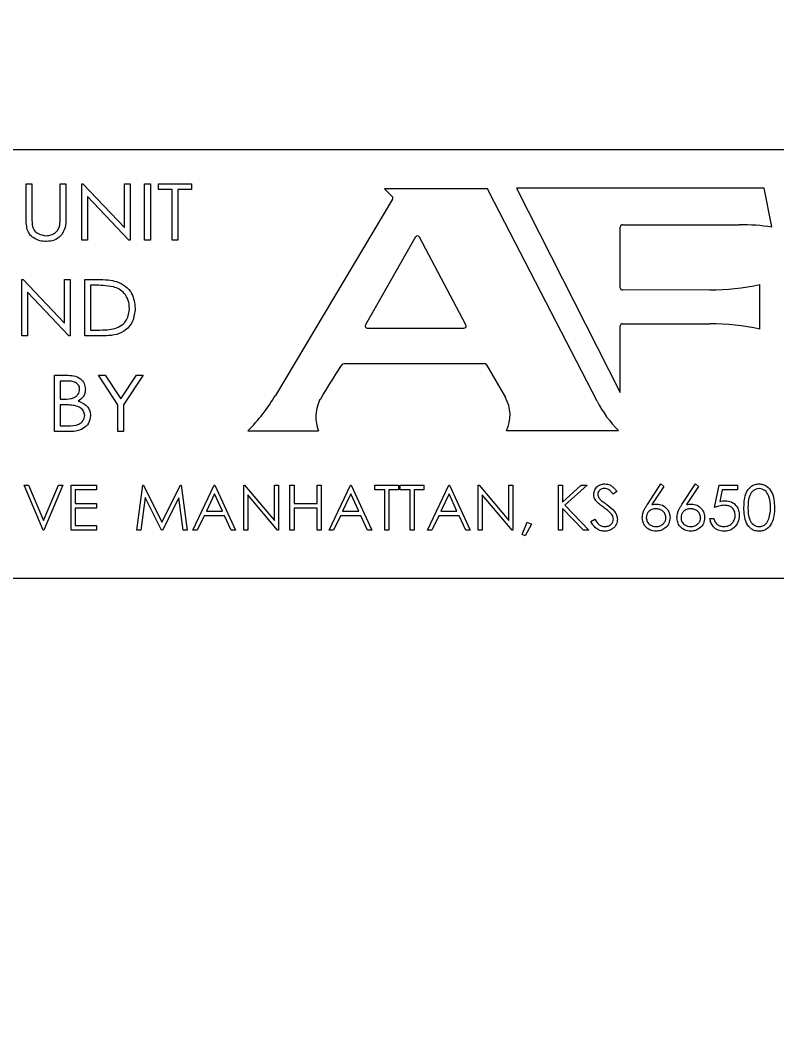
# Model space of a CAD drawing. Header units: inches. Extents: x 26 to 204, y -167 to -88.
# Drawn here: x 68.977 to 70.32, y -129.886 to -128.073 of the extents above; entities that cross this region are included whole.
import ezdxf

# ---------------------------------------------------------------- set-up
doc = ezdxf.new("R2010")
doc.units = ezdxf.units.IN
doc.header["$MEASUREMENT"] = 0
doc.layers.add('DIM', color=179, linetype='Continuous', lineweight=30)
doc.layers.add('SLD-0', color=179, linetype='Continuous')
doc.styles.add('SLDTEXTSTYLE0', font='TXT', dxfattribs={"width": 0.821468})
doc.styles.add('SLDTEXTSTYLE7', font='TXT', dxfattribs={"width": 0.75})
doc.dimstyles.new('SLDDIMSTYLE0', dxfattribs={"dimtxt": 1.5, "dimasz": 0.13, "dimexe": 0, "dimexo": 0.0625, "dimgap": 0.375, "dimtad": 0, "dimtih": 1, "dimtoh": 1, "dimdec": 0, "dimrnd": 1e-09, "dimzin": 12, "dimdsep": 46, "dimtxsty": 'SLDTEXTSTYLE0', "dimblk1": 'NONE', "dimblk2": 'NONE', "dimsah": 1, "dimcen": 0.09, "dimadec": 0, "dimazin": 3, "dimtfac": 1, "dimtdec": 3, "dimtofl": 0, "dimtmove": 0, "dimatfit": 3, "dimldrblk": 'NONE', "dimfxl": 0, "dimfrac": 2, "dimtolj": 1, "dimtzin": 12, "dimarcsym": 0})

# ---------------------------------------------------------------- blocks, each defined once
blk = doc.blocks.new('_D_3')
at = {"layer": 'DIM'}
for p, q in [((70.9483, -112.0984), (80.5434, -112.0984)), ((79.4184, -114.3484), (79.4184, -133.4021)), ((79.4184, -154.8334), (79.4184, -137.2276)), ((64.2443, -157.0834), (80.5434, -157.0834))]:
    blk.add_line(p, q, dxfattribs=at)
for points in [[(79.0434, -114.3484), (79.7934, -114.3484), (79.4184, -112.0984)], [(79.0434, -154.8334), (79.7934, -154.8334), (79.4184, -157.0834)]]:
    blk.add_solid(points, dxfattribs=at)
at = {"layer": 'DIM', "insert": (77.9758, -134.5096), "char_height": 1.5, "attachment_point": 1, "style": 'SLDTEXTSTYLE7'}
blk.add_mtext('45"', dxfattribs=at)
blk = doc.blocks.new('_NONE')

msp = doc.modelspace()

# ---------------------------------------------------------------- linework, layer by layer
at = {"layer": 'SLD-0', "color": 179, "linetype": 'Continuous', "lineweight": 15}
for p, q in [((72.4468, -128.3034), (67.8218, -128.3034)), ((68.9875, -128.4238), (68.9875, -128.3634)), ((68.9875, -128.3634), (68.9977, -128.3634)), ((68.9977, -128.3634), (68.9977, -128.4233)), ((69.0477, -128.4233), (69.0477, -128.3634)), ((69.0477, -128.3634), (69.058, -128.3634)), ((69.058, -128.3634), (69.058, -128.4238)), ((69.0862, -128.4634), (69.0862, -128.3634)), ((69.0862, -128.3634), (69.0883, -128.3634)), ((69.0883, -128.3634), (69.1618, -128.4408)), ((69.1618, -128.4408), (69.1618, -128.3634)), ((69.1618, -128.3634), (69.1721, -128.3634)), ((69.1721, -128.3634), (69.1721, -128.4634)), ((69.1977, -128.3634), (69.208, -128.3634)), ((69.1977, -128.4634), (69.1977, -128.3634)), ((69.208, -128.3634), (69.208, -128.4634)), ((69.2221, -128.3736), (69.2221, -128.3634)), ((69.2221, -128.3634), (69.2811, -128.3634)), ((69.2811, -128.3634), (69.2811, -128.3736)), ((69.1697, -128.4634), (69.0964, -128.3861)), ((69.0964, -128.3861), (69.0964, -128.4634)), ((69.2464, -128.3736), (69.2221, -128.3736)), ((69.2464, -128.4634), (69.2464, -128.3736)), ((69.2811, -128.3736), (69.2567, -128.3736)), ((69.2567, -128.3736), (69.2567, -128.4634)), ((69.6236, -128.3722), (69.6374, -128.386)), ((69.8064, -128.3722), (69.6236, -128.3722)), ((69.8191, -128.3965), (69.8064, -128.3722)), ((69.858, -128.3714), (70.0424, -128.7338)), ((70.2978, -128.3714), (69.858, -128.3714)), ((70.3117, -128.4401), (70.2978, -128.3714)), ((69.638, -128.3908), (69.43, -128.7392)), ((70.0011, -128.7494), (69.8191, -128.3965)), ((70.0424, -128.5482), (70.0424, -128.4402)), ((70.0464, -128.4362), (70.2537, -128.4362)), ((69.6787, -128.4579), (69.5897, -128.614)), ((69.7681, -128.6141), (69.6858, -128.458)), ((69.0964, -128.4634), (69.0862, -128.4634)), ((69.1721, -128.4634), (69.1697, -128.4634)), ((69.208, -128.4634), (69.1977, -128.4634)), ((69.2567, -128.4634), (69.2464, -128.4634)), ((68.9798, -128.6334), (68.9798, -128.5334)), ((68.9798, -128.5334), (68.9819, -128.5334)), ((68.9819, -128.5334), (69.0554, -128.6108)), ((69.0554, -128.6108), (69.0554, -128.5334)), ((69.0554, -128.5334), (69.0657, -128.5334)), ((69.0657, -128.5334), (69.0657, -128.6334)), ((69.0913, -128.6334), (69.0913, -128.5334)), ((69.0913, -128.5334), (69.1134, -128.5334)), ((69.1092, -128.5436), (69.1016, -128.5436)), ((69.1016, -128.5436), (69.1016, -128.6231)), ((70.2903, -128.6216), (70.2903, -128.5425)), ((69.0633, -128.6334), (68.99, -128.5561)), ((68.99, -128.5561), (68.99, -128.6334)), ((70.2013, -128.5519), (70.0464, -128.5522)), ((69.5932, -128.62), (69.7646, -128.62)), ((70.0424, -128.7338), (70.0424, -128.6159)), ((70.0464, -128.6119), (70.2013, -128.6119)), ((68.99, -128.6334), (68.9798, -128.6334)), ((69.0657, -128.6334), (69.0633, -128.6334)), ((69.1252, -128.6334), (69.0913, -128.6334)), ((69.1016, -128.6231), (69.114, -128.6231)), ((69.5541, -128.6826), (69.8015, -128.6826)), ((69.805, -128.6846), (69.8384, -128.7428)), ((69.0375, -128.7034), (69.0584, -128.7034)), ((69.0375, -128.8034), (69.0375, -128.7034)), ((69.0604, -128.7136), (69.0477, -128.7136)), ((69.0477, -128.7136), (69.0477, -128.7457)), ((69.1157, -128.7034), (69.1277, -128.7034)), ((69.1503, -128.7558), (69.1157, -128.7034)), ((69.1277, -128.7034), (69.1554, -128.7454)), ((69.1554, -128.7454), (69.1832, -128.7034)), ((69.1952, -128.7034), (69.1605, -128.7558)), ((69.1832, -128.7034), (69.1952, -128.7034)), ((69.0477, -128.7457), (69.054, -128.7457)), ((69.0539, -128.7559), (69.0477, -128.7559)), ((69.0477, -128.7559), (69.0477, -128.7931)), ((69.1503, -128.8034), (69.1503, -128.7558)), ((69.1605, -128.7558), (69.1605, -128.8034)), ((69.0668, -128.8034), (69.0375, -128.8034)), ((69.0477, -128.7931), (69.0613, -128.7931)), ((69.1605, -128.8034), (69.1503, -128.8034)), ((69.3813, -128.802), (69.5064, -128.802)), ((69.8403, -128.8016), (70.0392, -128.8016)), ((68.984, -128.8984), (68.9917, -128.8984)), ((69.0178, -128.9784), (68.984, -128.8984)), ((68.9917, -128.8984), (69.0184, -128.9614)), ((69.0184, -128.9614), (69.045, -128.8984)), ((69.0527, -128.8984), (69.0189, -128.9784)), ((69.045, -128.8984), (69.0527, -128.8984)), ((69.0671, -128.8984), (69.1122, -128.8984)), ((69.0671, -128.9784), (69.0671, -128.8984)), ((69.1122, -128.9066), (69.0743, -128.9066)), ((69.0743, -128.9066), (69.0743, -128.9312)), ((69.1122, -128.8984), (69.1122, -128.9066)), ((69.184, -128.9784), (69.1946, -128.8984)), ((69.1946, -128.8984), (69.1956, -128.8984)), ((69.1956, -128.8984), (69.2286, -128.964)), ((69.2286, -128.964), (69.2616, -128.8984)), ((69.2616, -128.8984), (69.2626, -128.8984)), ((69.2626, -128.8984), (69.2732, -128.9784)), ((69.2835, -128.9784), (69.3214, -128.8984)), ((69.3214, -128.8984), (69.3225, -128.8984)), ((69.3225, -128.8984), (69.3594, -128.9784)), ((69.3737, -128.9784), (69.3737, -128.8984)), ((69.3737, -128.8984), (69.3752, -128.8984)), ((69.3752, -128.8984), (69.4281, -128.9613)), ((69.4281, -128.9613), (69.4281, -128.8984)), ((69.4281, -128.8984), (69.4353, -128.8984)), ((69.4353, -128.8984), (69.4353, -128.9784)), ((69.4558, -128.8984), (69.463, -128.8984)), ((69.4558, -128.9784), (69.4558, -128.8984)), ((69.463, -128.8984), (69.463, -128.9312)), ((69.504, -128.9312), (69.504, -128.8984)), ((69.504, -128.8984), (69.5112, -128.8984)), ((69.5112, -128.8984), (69.5112, -128.9784)), ((69.5255, -128.9784), (69.5635, -128.8984)), ((69.5635, -128.8984), (69.5645, -128.8984)), ((69.5645, -128.8984), (69.6014, -128.9784)), ((69.6066, -128.9066), (69.6066, -128.8984)), ((69.6066, -128.8984), (69.6486, -128.8984)), ((69.624, -128.9066), (69.6066, -128.9066)), ((69.624, -128.9784), (69.624, -128.9066)), ((69.6312, -128.9066), (69.6312, -128.9784)), ((69.6486, -128.9066), (69.6312, -128.9066)), ((69.6486, -128.8984), (69.6486, -128.9066)), ((69.6517, -128.9066), (69.6517, -128.8984)), ((69.6517, -128.8984), (69.6937, -128.8984)), ((69.6691, -128.9066), (69.6517, -128.9066)), ((69.6691, -128.9784), (69.6691, -128.9066)), ((69.6937, -128.9066), (69.6763, -128.9066)), ((69.6763, -128.9066), (69.6763, -128.9784)), ((69.6937, -128.8984), (69.6937, -128.9066)), ((69.6999, -128.9784), (69.7378, -128.8984)), ((69.7378, -128.8984), (69.7389, -128.8984)), ((69.7389, -128.8984), (69.7758, -128.9784)), ((69.7902, -128.9784), (69.7902, -128.8984)), ((69.7902, -128.8984), (69.7917, -128.8984)), ((69.7917, -128.8984), (69.8445, -128.9613)), ((69.8445, -128.9613), (69.8445, -128.8984)), ((69.8445, -128.8984), (69.8517, -128.8984)), ((69.8517, -128.8984), (69.8517, -128.9784)), ((69.9327, -128.9784), (69.9327, -128.8984)), ((69.9327, -128.8984), (69.9399, -128.8984)), ((69.9399, -128.8984), (69.9399, -128.9288)), ((69.9399, -128.9288), (69.9732, -128.8984)), ((69.9835, -128.8984), (69.9442, -128.9343)), ((69.9732, -128.8984), (69.9835, -128.8984)), ((70.0363, -128.9099), (70.0298, -128.9148)), ((70.0904, -128.9328), (70.1143, -128.8963)), ((70.1198, -128.9007), (70.0986, -128.933)), ((70.1143, -128.8963), (70.1198, -128.9007)), ((70.1519, -128.9328), (70.1758, -128.8963)), ((70.1813, -128.9007), (70.1602, -128.933)), ((70.1758, -128.8963), (70.1813, -128.9007)), ((70.2096, -128.9384), (70.2178, -128.8984)), ((70.2178, -128.8984), (70.2507, -128.8984)), ((70.2235, -128.9066), (70.2191, -128.9276)), ((70.2507, -128.9066), (70.2235, -128.9066)), ((70.2507, -128.8984), (70.2507, -128.9066)), ((69.0743, -128.9312), (69.1122, -128.9312)), ((69.1122, -128.9312), (69.1122, -128.9394)), ((69.1989, -128.9207), (69.1912, -128.9784)), ((69.2279, -128.9784), (69.1989, -128.9207)), ((69.2584, -128.9208), (69.2295, -128.9784)), ((69.266, -128.9784), (69.2584, -128.9208)), ((69.3219, -128.914), (69.3074, -128.9445)), ((69.336, -128.9445), (69.3219, -128.914)), ((69.3809, -128.9155), (69.3809, -128.9784)), ((69.4336, -128.9784), (69.3809, -128.9155)), ((69.463, -128.9312), (69.504, -128.9312)), ((69.5639, -128.914), (69.5494, -128.9445)), ((69.578, -128.9445), (69.5639, -128.914)), ((69.7383, -128.914), (69.7238, -128.9445)), ((69.7524, -128.9445), (69.7383, -128.914)), ((69.8501, -128.9784), (69.7973, -128.9155)), ((69.7973, -128.9155), (69.7973, -128.9784)), ((69.1122, -128.9394), (69.0743, -128.9394)), ((69.0743, -128.9394), (69.0743, -128.9702)), ((69.3074, -128.9445), (69.336, -128.9445)), ((69.504, -128.9394), (69.463, -128.9394)), ((69.463, -128.9394), (69.463, -128.9784)), ((69.504, -128.9784), (69.504, -128.9394)), ((69.5494, -128.9445), (69.578, -128.9445)), ((69.7238, -128.9445), (69.7524, -128.9445)), ((69.977, -128.9784), (69.9399, -128.9398)), ((69.9399, -128.9398), (69.9399, -128.9784)), ((69.9442, -128.9343), (69.9866, -128.9784)), ((69.3035, -128.9527), (69.2913, -128.9784)), ((69.3398, -128.9527), (69.3035, -128.9527)), ((69.3516, -128.9784), (69.3398, -128.9527)), ((69.5455, -128.9527), (69.5334, -128.9784)), ((69.5818, -128.9527), (69.5455, -128.9527)), ((69.5936, -128.9784), (69.5818, -128.9527)), ((69.7199, -128.9527), (69.7077, -128.9784)), ((69.7562, -128.9527), (69.7199, -128.9527)), ((69.768, -128.9784), (69.7562, -128.9527)), ((69.8681, -128.9863), (69.8772, -128.964)), ((69.8845, -128.9676), (69.8735, -128.9886)), ((69.8772, -128.964), (69.8845, -128.9676)), ((69.9902, -128.9629), (69.9969, -128.9589)), ((70.2014, -128.9578), (70.2086, -128.9578)), ((69.0189, -128.9784), (69.0178, -128.9784)), ((69.1122, -128.9784), (69.0671, -128.9784)), ((69.0743, -128.9702), (69.1122, -128.9702)), ((69.1122, -128.9702), (69.1122, -128.9784)), ((69.1912, -128.9784), (69.184, -128.9784)), ((69.2295, -128.9784), (69.2279, -128.9784)), ((69.2732, -128.9784), (69.266, -128.9784)), ((69.2913, -128.9784), (69.2835, -128.9784)), ((69.3594, -128.9784), (69.3516, -128.9784)), ((69.3809, -128.9784), (69.3737, -128.9784)), ((69.4353, -128.9784), (69.4336, -128.9784)), ((69.463, -128.9784), (69.4558, -128.9784)), ((69.5112, -128.9784), (69.504, -128.9784)), ((69.5334, -128.9784), (69.5255, -128.9784)), ((69.6014, -128.9784), (69.5936, -128.9784)), ((69.6312, -128.9784), (69.624, -128.9784)), ((69.6763, -128.9784), (69.6691, -128.9784)), ((69.7077, -128.9784), (69.6999, -128.9784)), ((69.7758, -128.9784), (69.768, -128.9784)), ((69.7973, -128.9784), (69.7902, -128.9784)), ((69.8517, -128.9784), (69.8501, -128.9784)), ((69.9399, -128.9784), (69.9327, -128.9784)), ((69.9866, -128.9784), (69.977, -128.9784)), ((69.8735, -128.9886), (69.8681, -128.9863)), ((67.8218, -129.0634), (72.4468, -129.0634))]:
    msp.add_line(p, q, dxfattribs=at)
for centre, radius, start, end in [((69.6346, -128.3888), 0.004, 329.1586, 45.1208), ((70.0464, -128.4402), 0.004, 90, 180), ((70.2537, -128.8642), 0.428, 82.2066, 90), ((69.6822, -128.4599), 0.004, 27.8284, 150.2967), ((70.0464, -128.5482), 0.004, 180, 270.1277), ((70.2003, -128.1149), 0.437, 270.1277, 281.8856), ((69.5932, -128.616), 0.004, 150.2967, 270), ((69.7646, -128.616), 0.004, 270, 27.8284), ((70.0464, -128.6159), 0.004, 90, 180), ((70.2013, -129.0246), 0.4127, 77.541, 90), ((69.5541, -128.6915), 0.00887, 90, 148.1617), ((69.8015, -128.6866), 0.004, 29.806, 90), ((69.1486, -128.5712), 0.3277, 315.2322, 329.1586), ((69.5703, -128.7774), 0.0685, 155.7723, 201.066), ((69.7838, -128.7741), 0.0628, 333.9937, 29.806), ((70.188, -128.653), 0.2103, 207.282, 224.9579)]:
    msp.add_arc(centre, radius, start, end, dxfattribs=at)
for points, knots in [([(68.9977, -128.4233), (68.9977, -128.4258), (68.9977, -128.4302), (68.998, -128.4346), (68.9982, -128.4366)], [0, 0, 0, 0, 0.560126, 1, 1, 1, 1]), ([(69.0466, -128.4388), (69.047, -128.4359), (69.0477, -128.4308), (69.0477, -128.4256), (69.0477, -128.4233)], [0, 0, 0, 0, 0.5595467, 1, 1, 1, 1]), ([(68.9894, -128.4448), (68.9887, -128.4409), (68.9874, -128.434), (68.9875, -128.4269), (68.9875, -128.4238)], [0, 0, 0, 0, 0.55941, 1, 1, 1, 1]), ([(68.9982, -128.4366), (68.9989, -128.4398), (69.0004, -128.4462), (69.01, -128.4537), (69.0182, -128.4549), (69.0232, -128.4557)], [0, 0, 0, 0, 0.280413, 0.560231, 1, 1, 1, 1]), ([(69.0232, -128.4557), (69.0261, -128.4554), (69.0319, -128.4548), (69.0391, -128.4508), (69.0442, -128.4452), (69.0458, -128.4409), (69.0466, -128.4388)], [0, 0, 0, 0, 0.279977, 0.559673, 0.779725, 1, 1, 1, 1]), ([(69.058, -128.4238), (69.0579, -128.4296), (69.0577, -128.4411), (69.0502, -128.4561), (69.0375, -128.4647), (69.0284, -128.4655), (69.0238, -128.4659)], [0, 0, 0, 0, 0.281586, 0.559405, 0.779572, 1, 1, 1, 1]), ([(69.0238, -128.4659), (69.0198, -128.4657), (69.0117, -128.4652), (69.0013, -128.4605), (68.9933, -128.4536), (68.9907, -128.4478), (68.9894, -128.4448)], [0, 0, 0, 0, 0.280362, 0.5602, 0.780207, 1, 1, 1, 1]), ([(69.1423, -128.5464), (69.1362, -128.5454), (69.1252, -128.5436), (69.1141, -128.5436), (69.1092, -128.5436)], [0, 0, 0, 0, 0.559605, 1, 1, 1, 1]), ([(69.1134, -128.5334), (69.12, -128.5334), (69.1317, -128.5334), (69.1431, -128.5359), (69.1481, -128.537)], [0, 0, 0, 0, 0.560384, 1, 1, 1, 1]), ([(69.1708, -128.5846), (69.1704, -128.5798), (69.1697, -128.5701), (69.1627, -128.5583), (69.1531, -128.5502), (69.1459, -128.5477), (69.1423, -128.5464)], [0, 0, 0, 0, 0.280037, 0.559513, 0.779635, 1, 1, 1, 1]), ([(69.1481, -128.537), (69.1534, -128.5393), (69.1641, -128.5439), (69.1781, -128.5604), (69.1799, -128.5755), (69.1811, -128.5846)], [0, 0, 0, 0, 0.28078, 0.561378, 1, 1, 1, 1]), ([(69.1811, -128.5846), (69.1802, -128.5925), (69.1784, -128.6082), (69.1632, -128.6259), (69.1437, -128.6328), (69.1314, -128.6332), (69.1252, -128.6334)], [0, 0, 0, 0, 0.279657, 0.558623, 0.778663, 1, 1, 1, 1]), ([(69.1448, -128.6206), (69.149, -128.6189), (69.1573, -128.6156), (69.1685, -128.6032), (69.1699, -128.5917), (69.1708, -128.5846)], [0, 0, 0, 0, 0.280974, 0.561622, 1, 1, 1, 1]), ([(69.114, -128.6231), (69.1198, -128.6231), (69.1301, -128.6231), (69.1403, -128.6214), (69.1448, -128.6206)], [0, 0, 0, 0, 0.560365, 1, 1, 1, 1]), ([(69.5078, -128.7492), (69.5081, -128.7489), (69.5089, -128.7475), (69.5218, -128.7267), (69.5345, -128.7062), (69.5465, -128.6868)], [0, 0, 0, 0, 0.017146, 0.065107, 1, 1, 1, 1]), ([(69.0584, -128.7034), (69.0629, -128.7035), (69.0718, -128.7036), (69.0837, -128.7083), (69.0913, -128.7176), (69.0921, -128.7246), (69.0926, -128.7281)], [0, 0, 0, 0, 0.2814187, 0.5604882, 0.780303, 1, 1, 1, 1]), ([(69.0823, -128.7283), (69.0823, -128.7271), (69.0821, -128.7246), (69.0806, -128.7211), (69.0782, -128.7182), (69.0719, -128.714), (69.0655, -128.7138), (69.0604, -128.7136)], [0, 0, 0, 0, 0.125403, 0.250692, 0.3759998, 0.5013959, 1, 1, 1, 1]), ([(69.054, -128.7457), (69.0604, -128.7457), (69.0684, -128.7457), (69.0765, -128.7407), (69.0797, -128.7373), (69.0819, -128.733), (69.0822, -128.7299), (69.0823, -128.7283)], [0, 0, 0, 0, 0.498867, 0.624216, 0.749512, 0.874764, 1, 1, 1, 1]), ([(69.0926, -128.7281), (69.0924, -128.7306), (69.092, -128.7355), (69.0881, -128.7436), (69.0828, -128.7472), (69.0796, -128.7494)], [0, 0, 0, 0, 0.280698, 0.561164, 1, 1, 1, 1]), ([(69.0796, -128.7494), (69.0829, -128.7505), (69.0893, -128.7528), (69.0966, -128.7591), (69.1009, -128.767), (69.1013, -128.7723), (69.1016, -128.775)], [0, 0, 0, 0, 0.280595, 0.559968, 0.779974, 1, 1, 1, 1]), ([(69.0733, -128.7571), (69.0697, -128.7567), (69.0632, -128.7559), (69.0567, -128.7559), (69.0539, -128.7559)], [0, 0, 0, 0, 0.559754, 1, 1, 1, 1]), ([(69.0913, -128.775), (69.0909, -128.7724), (69.0902, -128.7673), (69.0835, -128.7603), (69.0772, -128.7583), (69.0733, -128.7571)], [0, 0, 0, 0, 0.279284, 0.559665, 1, 1, 1, 1]), ([(69.0613, -128.7931), (69.0681, -128.7931), (69.0782, -128.7932), (69.0876, -128.7857), (69.0908, -128.7799), (69.0912, -128.7766), (69.0913, -128.775)], [0, 0, 0, 0, 0.499791, 0.74897, 0.874525, 1, 1, 1, 1]), ([(69.1016, -128.775), (69.1008, -128.7797), (69.0994, -128.7891), (69.0892, -128.7983), (69.0779, -128.8028), (69.0705, -128.8032), (69.0668, -128.8034)], [0, 0, 0, 0, 0.278508, 0.558125, 0.77883, 1, 1, 1, 1]), ([(69.9953, -128.915), (69.9956, -128.9121), (69.9963, -128.9065), (70.0018, -128.9003), (70.0083, -128.8969), (70.0128, -128.8965), (70.015, -128.8963)], [0, 0, 0, 0, 0.279553, 0.558798, 0.779378, 1, 1, 1, 1]), ([(70.0142, -128.9045), (70.0126, -128.9046), (70.0093, -128.9049), (70.0054, -128.9074), (70.0029, -128.9108), (70.0026, -128.9134), (70.0025, -128.9146)], [0, 0, 0, 0, 0.2802743, 0.5599314, 0.7799201, 1, 1, 1, 1]), ([(70.0298, -128.9148), (70.0284, -128.9131), (70.0262, -128.9102), (70.0224, -128.9068), (70.0185, -128.9048), (70.0156, -128.9046), (70.0142, -128.9045)], [0, 0, 0, 0, 0.340409, 0.560482, 0.78018, 1, 1, 1, 1]), ([(70.015, -128.8963), (70.018, -128.8967), (70.0229, -128.8972), (70.0287, -128.9011), (70.0328, -128.9052), (70.0351, -128.9083), (70.0363, -128.9099)], [0, 0, 0, 0, 0.338729, 0.558835, 0.779344, 1, 1, 1, 1]), ([(70.2619, -128.9384), (70.2623, -128.9288), (70.2626, -128.9169), (70.2701, -128.9049), (70.2753, -128.9001), (70.2817, -128.8969), (70.2864, -128.8965), (70.2887, -128.8963)], [0, 0, 0, 0, 0.498702, 0.624177, 0.749467, 0.874745, 1, 1, 1, 1]), ([(70.2889, -128.9045), (70.2871, -128.9047), (70.2834, -128.9051), (70.2786, -128.9079), (70.2747, -128.9118), (70.2694, -128.9216), (70.2692, -128.9309), (70.2691, -128.9384)], [0, 0, 0, 0, 0.125139, 0.250418, 0.375519, 0.500847, 1, 1, 1, 1]), ([(70.2887, -128.8963), (70.291, -128.8965), (70.2958, -128.8969), (70.3043, -128.9011), (70.3152, -128.9144), (70.3158, -128.9288), (70.3163, -128.9384)], [0, 0, 0, 0, 0.1256, 0.251197, 0.500581, 1, 1, 1, 1]), ([(70.3091, -128.9384), (70.3088, -128.9309), (70.3084, -128.9198), (70.3009, -128.9088), (70.2944, -128.9051), (70.2908, -128.9047), (70.2889, -128.9045)], [0, 0, 0, 0, 0.500072, 0.749021, 0.874598, 1, 1, 1, 1]), ([(69.9998, -128.9272), (69.9983, -128.9251), (69.9958, -128.9214), (69.9954, -128.9169), (69.9953, -128.915)], [0, 0, 0, 0, 0.55984, 1, 1, 1, 1]), ([(70.0129, -128.938), (70.0103, -128.9362), (70.0056, -128.9329), (70.0015, -128.9289), (69.9998, -128.9272)], [0, 0, 0, 0, 0.560413, 1, 1, 1, 1]), ([(70.0025, -128.9146), (70.0026, -128.9158), (70.0027, -128.918), (70.0045, -128.9217), (70.0065, -128.9237), (70.0077, -128.925)], [0, 0, 0, 0, 0.279946, 0.559774, 1, 1, 1, 1]), ([(70.0077, -128.925), (70.0097, -128.9265), (70.0132, -128.9292), (70.0169, -128.9318), (70.0185, -128.9329)], [0, 0, 0, 0, 0.559906, 1, 1, 1, 1]), ([(70.2191, -128.9276), (70.2209, -128.9271), (70.224, -128.9263), (70.2272, -128.9261), (70.2286, -128.9261)], [0, 0, 0, 0, 0.5600642, 1, 1, 1, 1]), ([(70.2286, -128.9261), (70.2324, -128.9265), (70.24, -128.9273), (70.2485, -128.9345), (70.2531, -128.9432), (70.2535, -128.9492), (70.2537, -128.9522)], [0, 0, 0, 0, 0.279688, 0.559025, 0.779292, 1, 1, 1, 1]), ([(70.0273, -128.9508), (70.0248, -128.9482), (70.0204, -128.9434), (70.0152, -128.9397), (70.0129, -128.938)], [0, 0, 0, 0, 0.559496, 1, 1, 1, 1]), ([(70.0185, -128.9329), (70.0235, -128.9367), (70.0305, -128.9418), (70.0364, -128.9515), (70.037, -128.9563), (70.0373, -128.9588)], [0, 0, 0, 0, 0.560115, 0.780284, 1, 1, 1, 1]), ([(70.0814, -128.9561), (70.0817, -128.9532), (70.0822, -128.9485), (70.0847, -128.9424), (70.0874, -128.9375), (70.0894, -128.9344), (70.0904, -128.9328)], [0, 0, 0, 0, 0.339374, 0.559486, 0.779731, 1, 1, 1, 1]), ([(70.1054, -128.9404), (70.103, -128.9406), (70.0981, -128.941), (70.0925, -128.9453), (70.0891, -128.9506), (70.0888, -128.9544), (70.0886, -128.9563)], [0, 0, 0, 0, 0.280127, 0.559515, 0.779719, 1, 1, 1, 1]), ([(70.0986, -128.933), (70.1002, -128.9327), (70.1029, -128.9323), (70.1057, -128.9322), (70.1069, -128.9322)], [0, 0, 0, 0, 0.5599103, 1, 1, 1, 1]), ([(70.1235, -128.9563), (70.1231, -128.9538), (70.1224, -128.9488), (70.1171, -128.9438), (70.1113, -128.9408), (70.1074, -128.9406), (70.1054, -128.9404)], [0, 0, 0, 0, 0.278754, 0.558605, 0.779147, 1, 1, 1, 1]), ([(70.1069, -128.9322), (70.1104, -128.9326), (70.1174, -128.9334), (70.1252, -128.9398), (70.13, -128.9476), (70.1304, -128.9532), (70.1307, -128.9559)], [0, 0, 0, 0, 0.279638, 0.559326, 0.779527, 1, 1, 1, 1]), ([(70.143, -128.9561), (70.1433, -128.9532), (70.1437, -128.9485), (70.1463, -128.9424), (70.1489, -128.9375), (70.1509, -128.9344), (70.1519, -128.9328)], [0, 0, 0, 0, 0.339374, 0.559486, 0.779731, 1, 1, 1, 1]), ([(70.167, -128.9404), (70.1645, -128.9406), (70.1597, -128.941), (70.1541, -128.9453), (70.1507, -128.9506), (70.1503, -128.9544), (70.1502, -128.9563)], [0, 0, 0, 0, 0.280127, 0.559515, 0.779719, 1, 1, 1, 1]), ([(70.1602, -128.933), (70.1617, -128.9327), (70.1645, -128.9323), (70.1672, -128.9322), (70.1685, -128.9322)], [0, 0, 0, 0, 0.55991, 1, 1, 1, 1]), ([(70.185, -128.9563), (70.1847, -128.9538), (70.1839, -128.9488), (70.1787, -128.9438), (70.1729, -128.9408), (70.1689, -128.9406), (70.167, -128.9404)], [0, 0, 0, 0, 0.278754, 0.558605, 0.779147, 1, 1, 1, 1]), ([(70.1685, -128.9322), (70.172, -128.9326), (70.179, -128.9334), (70.1868, -128.9398), (70.1915, -128.9476), (70.192, -128.9532), (70.1922, -128.9559)], [0, 0, 0, 0, 0.279638, 0.559326, 0.779527, 1, 1, 1, 1]), ([(70.2273, -128.9343), (70.2239, -128.9346), (70.2178, -128.9352), (70.2121, -128.9374), (70.2096, -128.9384)], [0, 0, 0, 0, 0.5594162, 1, 1, 1, 1]), ([(70.2466, -128.9519), (70.2463, -128.9492), (70.2457, -128.9436), (70.2403, -128.9376), (70.2338, -128.9346), (70.2294, -128.9344), (70.2273, -128.9343)], [0, 0, 0, 0, 0.279539, 0.558617, 0.779047, 1, 1, 1, 1]), ([(70.2887, -128.9804), (70.2864, -128.9802), (70.2817, -128.9798), (70.2732, -128.9757), (70.2627, -128.9622), (70.2622, -128.9479), (70.2619, -128.9384)], [0, 0, 0, 0, 0.125551, 0.25109, 0.50025, 1, 1, 1, 1]), ([(70.2691, -128.9384), (70.2692, -128.9458), (70.2693, -128.957), (70.277, -128.968), (70.2834, -128.9716), (70.2871, -128.972), (70.2889, -128.9722)], [0, 0, 0, 0, 0.500291, 0.749086, 0.874606, 1, 1, 1, 1]), ([(70.3163, -128.9384), (70.3159, -128.948), (70.3152, -128.9624), (70.3043, -128.9757), (70.2958, -128.9798), (70.291, -128.9802), (70.2887, -128.9804)], [0, 0, 0, 0, 0.499407, 0.748743, 0.874372, 1, 1, 1, 1]), ([(70.3061, -128.9585), (70.3071, -128.9548), (70.3089, -128.9482), (70.3091, -128.9414), (70.3091, -128.9384)], [0, 0, 0, 0, 0.559599, 1, 1, 1, 1]), ([(70.0145, -128.9804), (70.0115, -128.9801), (70.0056, -128.9795), (69.9965, -128.9735), (69.9926, -128.9669), (69.9902, -128.9629)], [0, 0, 0, 0, 0.27988, 0.559666, 1, 1, 1, 1]), ([(69.9969, -128.9589), (69.9993, -128.9625), (70.0026, -128.9676), (70.0094, -128.9717), (70.0128, -128.972), (70.0145, -128.9722)], [0, 0, 0, 0, 0.559321, 0.779782, 1, 1, 1, 1]), ([(70.0145, -128.9722), (70.0166, -128.972), (70.0209, -128.9716), (70.0262, -128.9683), (70.0295, -128.9637), (70.0299, -128.9603), (70.0302, -128.9587)], [0, 0, 0, 0, 0.280276, 0.560148, 0.780153, 1, 1, 1, 1]), ([(70.0373, -128.9588), (70.0369, -128.962), (70.036, -128.9686), (70.0296, -128.9756), (70.0222, -128.9798), (70.0171, -128.9802), (70.0145, -128.9804)], [0, 0, 0, 0, 0.2791829, 0.5590851, 0.779446, 1, 1, 1, 1]), ([(70.0302, -128.9587), (70.03, -128.9571), (70.0296, -128.9542), (70.028, -128.9518), (70.0273, -128.9508)], [0, 0, 0, 0, 0.55899, 1, 1, 1, 1]), ([(70.1057, -128.9804), (70.1021, -128.98), (70.0949, -128.9791), (70.0869, -128.9726), (70.0823, -128.9645), (70.0817, -128.9589), (70.0814, -128.9561)], [0, 0, 0, 0, 0.27967, 0.559085, 0.779558, 1, 1, 1, 1]), ([(70.0886, -128.9563), (70.089, -128.9588), (70.0896, -128.9637), (70.0946, -128.9688), (70.1003, -128.9718), (70.1041, -128.9721), (70.1061, -128.9722)], [0, 0, 0, 0, 0.279059, 0.5588204, 0.7793034, 1, 1, 1, 1]), ([(70.1307, -128.9559), (70.1303, -128.9596), (70.1294, -128.9669), (70.1226, -128.975), (70.1143, -128.9796), (70.1085, -128.9801), (70.1057, -128.9804)], [0, 0, 0, 0, 0.279631, 0.55896, 0.779478, 1, 1, 1, 1]), ([(70.1061, -128.9722), (70.1085, -128.972), (70.1134, -128.9715), (70.1191, -128.9674), (70.1229, -128.9621), (70.1233, -128.9583), (70.1235, -128.9563)], [0, 0, 0, 0, 0.280018, 0.559853, 0.779987, 1, 1, 1, 1]), ([(70.1672, -128.9804), (70.1636, -128.98), (70.1565, -128.9791), (70.1484, -128.9726), (70.1438, -128.9645), (70.1433, -128.9589), (70.143, -128.9561)], [0, 0, 0, 0, 0.27967, 0.559085, 0.779558, 1, 1, 1, 1]), ([(70.1502, -128.9563), (70.1505, -128.9588), (70.1512, -128.9637), (70.1562, -128.9688), (70.1618, -128.9718), (70.1657, -128.9721), (70.1676, -128.9722)], [0, 0, 0, 0, 0.279059, 0.55882, 0.779303, 1, 1, 1, 1]), ([(70.1922, -128.9559), (70.1918, -128.9596), (70.191, -128.9669), (70.1841, -128.975), (70.1758, -128.9796), (70.1701, -128.9801), (70.1672, -128.9804)], [0, 0, 0, 0, 0.279631, 0.55896, 0.779478, 1, 1, 1, 1]), ([(70.1676, -128.9722), (70.17, -128.972), (70.175, -128.9715), (70.1807, -128.9674), (70.1844, -128.9621), (70.1848, -128.9583), (70.185, -128.9563)], [0, 0, 0, 0, 0.280018, 0.559853, 0.779987, 1, 1, 1, 1]), ([(70.2258, -128.9804), (70.2224, -128.9801), (70.2156, -128.9794), (70.2078, -128.9732), (70.203, -128.9658), (70.202, -128.9605), (70.2014, -128.9578)], [0, 0, 0, 0, 0.279625, 0.559019, 0.77938, 1, 1, 1, 1]), ([(70.2086, -128.9578), (70.2092, -128.9601), (70.2105, -128.9646), (70.2154, -128.9692), (70.2208, -128.9717), (70.2244, -128.9721), (70.2263, -128.9722)], [0, 0, 0, 0, 0.28005, 0.559166, 0.779583, 1, 1, 1, 1]), ([(70.2537, -128.9522), (70.2533, -128.9564), (70.2523, -128.9647), (70.2452, -128.9743), (70.2356, -128.9797), (70.2291, -128.9802), (70.2258, -128.9804)], [0, 0, 0, 0, 0.279864, 0.559271, 0.779424, 1, 1, 1, 1]), ([(70.2263, -128.9722), (70.2293, -128.9719), (70.2353, -128.9712), (70.2419, -128.9657), (70.246, -128.959), (70.2464, -128.9543), (70.2466, -128.9519)], [0, 0, 0, 0, 0.279617, 0.559357, 0.779559, 1, 1, 1, 1]), ([(70.2889, -128.9722), (70.2911, -128.9719), (70.2955, -128.9714), (70.3022, -128.9668), (70.3046, -128.9616), (70.3061, -128.9585)], [0, 0, 0, 0, 0.280257, 0.560781, 1, 1, 1, 1])]:
    msp.add_open_spline(points, degree=3, knots=knots, dxfattribs=at)

# ---------------------------------------------------------------- dimensions: what is measured, and where the dimension line sits
at = {"layer": 'DIM'}
dim = msp.add_linear_dim(base=(79.4184, -157.0834), p1=(70.1983, -112.0984), p2=(63.4943, -157.0834), angle=90, text='<>""', dimstyle='SLDDIMSTYLE0', dxfattribs=at)
dim.commit()
dim.dimension.update_dxf_attribs({"geometry": '_D_3', "text_midpoint": (79.4184, -135.3149), "dimtype": 160})

doc.saveas('drawing.dxf')
